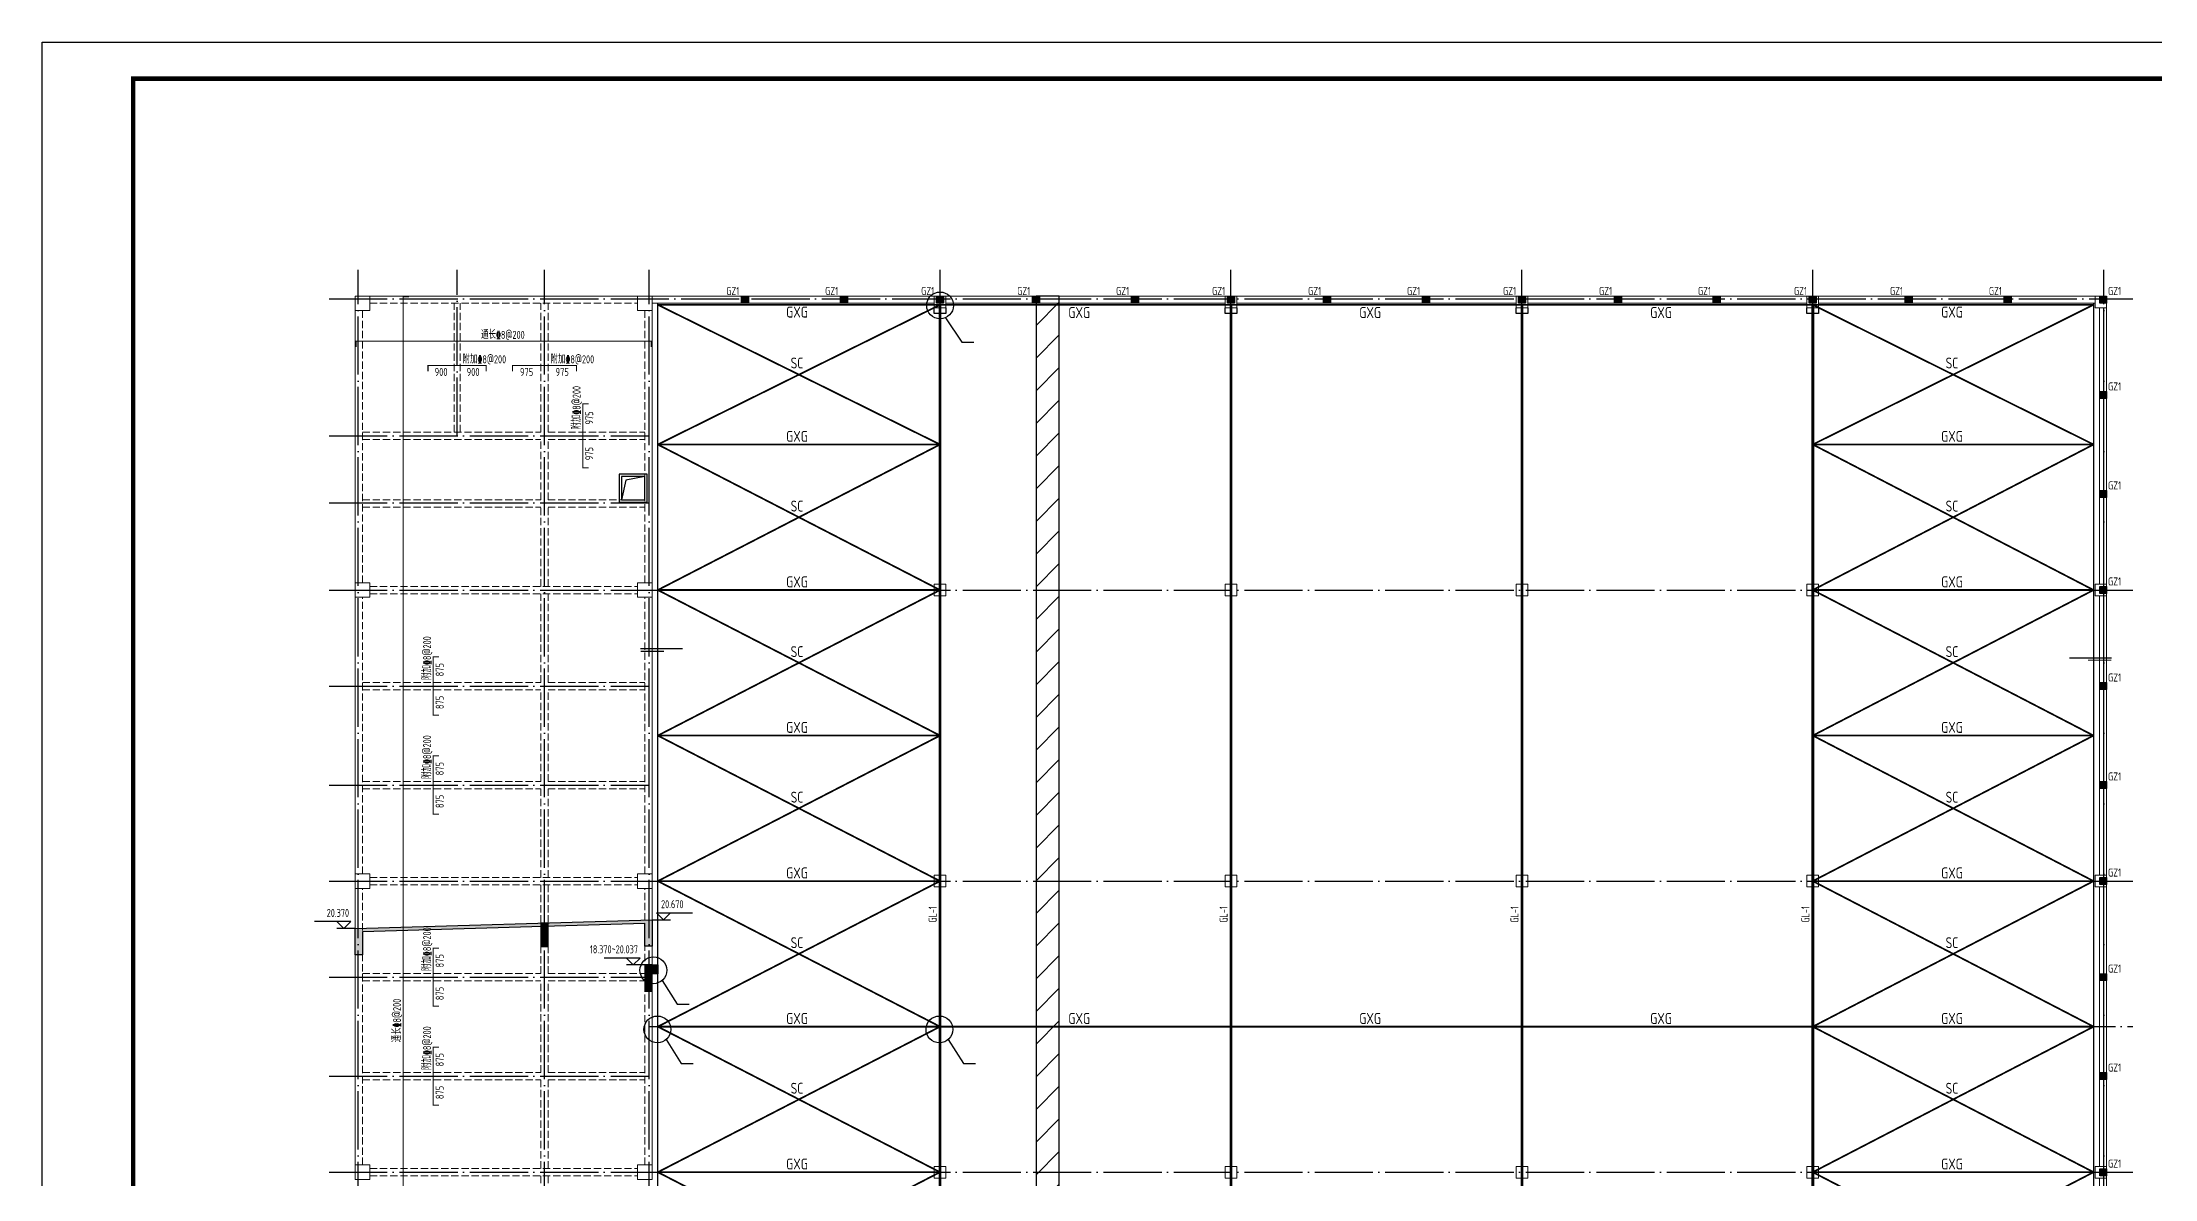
# Model space of a CAD drawing. Extents: x -2331248 to -1198620, y -977263 to -545844.
# Drawn here: x -1454254 to -1381641, y -730652 to -691608 of the extents above; entities that cross this region are included whole.
import ezdxf
from ezdxf.enums import TextEntityAlignment as Align

# ---------------------------------------------------------------- set-up
doc = ezdxf.new("R2010")
doc.units = 0
doc.header["$LTSCALE"] = 1000
doc.header["$MEASUREMENT"] = 0
for name, pattern in [('6', [8.75, 5, -1.25, 1.25, -1.25]), ('DASH', [0.35, 0.25, -0.1]), ('DOTE', [2.42, 2, -0.2, 0.02, -0.2]), ('线型3', [500, 300, -200])]:
    doc.linetypes.add(name, pattern=pattern)
doc.layers.get('0').update_dxf_attribs({"linetype": 'CONTINUOUS'})
for name, color, linetype in [('DOTE', 1, 'DOTE'), ('PUB_DIM', 3, 'CONTINUOUS'), ('PUB_TITLE', 4, 'CONTINUOUS'), ('构件', 74, 'CONTINUOUS'), ('构造柱', 6, 'CONTINUOUS'), ('构造柱名称', 211, 'CONTINUOUS'), ('梁__实线', 4, 'CONTINUOUS'), ('钢结构数字', 73, 'CONTINUOUS')]:
    doc.layers.add(name, color=color, linetype=linetype)
for name, color, linetype, lineweight in [('S_Beam', 4, 'CONTINUOUS', 18), ('S_BeamDash', 134, '线型3', 18), ('S_Cl', 2, 'CONTINUOUS', 9), ('S_SlabUpBar', 1, 'CONTINUOUS', 35), ('S_SlabUpBarDim', 84, 'CONTINUOUS', 25), ('S_SlabUpBarText', 7, 'CONTINUOUS', 25), ('单线钢梁', 134, 'CONTINUOUS', 18)]:
    doc.layers.add(name, color=color, linetype=linetype, lineweight=lineweight)
doc.styles.add('PkpmHz', font='Pkpmeng', dxfattribs={"width": 0.7, "bigfont": 'hztxt'})
doc.styles.add('STYLE2', font='tssdeng.shx', dxfattribs={"width": 0.8, "bigfont": 'tssdchn.shx'})
doc.styles.add('STYLE4', font='Tssdeng.shx', dxfattribs={"width": 0.8, "bigfont": 'tssdchn.shx'})
doc.styles.add('TSSD_REIN', font='Tssdeng.shx', dxfattribs={"width": 0.7, "bigfont": 'hztxt.shx'})

msp = doc.modelspace()

# ---------------------------------------------------------------- hatches: boundary and pattern name
h = msp.add_hatch()
h.set_pattern_fill('ANSI31', color=256, scale=500, style=0)
h.set_pattern_definition([(45, (367405.55, -63308), (-561.266, 561.266), [])])
h.paths.add_polyline_path([(-1419294.5, -700327.1), (-1420094.5, -700327.1), (-1420094.5, -750527.1), (-1419294.5, -750527.1)])
at = {"layer": '构件'}
msp.add_hatch(color=256, dxfattribs=at).paths.add_polyline_path([(-1433544.5, -721885.4), (-1433544.5, -722658), (-1433294.5, -722658), (-1433294.5, -721758), (-1443494.5, -722058), (-1443494.5, -722958), (-1443244.5, -722958), (-1443244.5, -722170.7)])

# ---------------------------------------------------------------- linework, layer by layer
msp.add_lwpolyline([(-1420094.5, -750527.1), (-1419294.5, -750527.1), (-1419294.5, -700327.1), (-1420094.5, -700327.1)], close=True)
at = {"layer": 'DOTE'}
for p, q in [((-1443394.5, -751427.1), (-1443394.5, -699427.1)), ((-1439994.5, -705127.1), (-1439994.5, -699427.1)), ((-1436994.5, -751427.1), (-1436994.5, -699427.1)), ((-1433394.5, -751427.1), (-1433394.5, -699427.1)), ((-1423394.5, -751427.1), (-1423394.5, -699427.1)), ((-1413394.5, -751427.1), (-1413394.5, -699427.1)), ((-1403394.5, -751427.1), (-1403394.5, -699427.1)), ((-1393394.5, -751427.1), (-1393394.5, -699427.1)), ((-1383394.5, -751427.1), (-1383394.5, -699427.1)), ((-1444394.5, -700427.1), (-1382394.5, -700427.1)), ((-1444394.5, -705127.1), (-1433394.5, -705127.1)), ((-1444394.5, -707427.1), (-1433394.5, -707427.1)), ((-1444394.5, -710427.1), (-1382394.5, -710427.1)), ((-1444394.5, -713727.1), (-1433394.5, -713727.1)), ((-1444394.5, -717127.1), (-1433394.5, -717127.1)), ((-1444394.5, -720427.1), (-1382394.5, -720427.1)), ((-1444394.5, -723727.1), (-1433394.5, -723727.1)), ((-1433394.5, -725427.1), (-1382394.5, -725427.1)), ((-1444394.5, -727127.1), (-1433394.5, -727127.1)), ((-1444394.5, -730427.1), (-1382394.5, -730427.1))]:
    msp.add_line(p, q, dxfattribs=at)
at = {"layer": 'PUB_DIM'}
for p, q in [((-1423207.9, -701072.4), (-1422649.8, -701906.3)), ((-1422649.8, -701906.3), (-1422238, -701906.3)), ((-1432248.3, -712450.8), (-1433684.7, -712450.8, -3.4)), ((-1384566.7, -712756.8), (-1383130.3, -712756.8, -3.4)), ((-1432944.8, -723838.6), (-1432425.8, -724657.3)), ((-1432425.8, -724657.3), (-1432014, -724657.3)), ((-1432806.8, -725870.6), (-1432287.8, -726689.3)), ((-1423111.8, -725870.6), (-1422592.8, -726689.3)), ((-1432287.8, -726689.3), (-1431876, -726689.3)), ((-1422592.8, -726689.3), (-1422181, -726689.3))]:
    msp.add_line(p, q, dxfattribs=at)
at = {"layer": 'PUB_DIM', "linetype": 'DASH', "const_width": 50}
msp.add_lwpolyline([(-1383394.5, -750127.1), (-1383394.5, -700727.1)], dxfattribs=at)
at = {"layer": 'PUB_DIM', "const_width": 40, "elevation": -3.4}
for points in [[(-1433684.7, -712530.8), (-1432881.7, -712530.8)], [(-1383130.3, -712836.8), (-1383933.3, -712836.8)]]:
    msp.add_lwpolyline(points, dxfattribs=at)
at = {"layer": 'PUB_DIM'}
for centre in [(-1423391.8, -700649.8), (-1433247.5, -723491), (-1433109.5, -725523), (-1423414.5, -725523)]:
    msp.add_circle(centre, 460.9, dxfattribs=at)
at = {"layer": 'PUB_TITLE'}
msp.add_lwpolyline([(-1454253.9, -765858.1), (-1454253.9, -691608.1), (-1349128.9, -691608.1), (-1349128.9, -765858.1)], close=True, dxfattribs=at)
at = {"layer": 'PUB_TITLE', "const_width": 150}
msp.add_lwpolyline([(-1451128.9, -692858.1), (-1350378.9, -692858.1), (-1350378.9, -764608.1), (-1451128.9, -764608.1)], close=True, dxfattribs=at)
at = {"layer": 'S_Beam', "ltscale": 1}
for p, q in [((-1442994.5, -700327.1), (-1433794.5, -700327.1)), ((-1433294.5, -700327.1), (-1423594.5, -700327.1)), ((-1433294.5, -700577.1), (-1423594.5, -700577.1)), ((-1423194.5, -700327.1), (-1413594.5, -700327.1)), ((-1423194.5, -700577.1), (-1413594.5, -700577.1)), ((-1413194.5, -700327.1), (-1403594.5, -700327.1)), ((-1413194.5, -700577.1), (-1403594.5, -700577.1)), ((-1403194.5, -700327.1), (-1393594.5, -700327.1)), ((-1403194.5, -700577.1), (-1393594.5, -700577.1)), ((-1393194.5, -700327.1), (-1383694.5, -700327.1)), ((-1393194.5, -700577.1), (-1383694.5, -700577.1)), ((-1443494.5, -710177.1), (-1443494.5, -700827.1)), ((-1433294.5, -710177.1), (-1433294.5, -700827.1)), ((-1433294.5, -710177.1), (-1433294.5, -700827.1)), ((-1383544.5, -710227.1), (-1383544.5, -700727.1)), ((-1383294.5, -710227.1), (-1383294.5, -700727.1)), ((-1443494.5, -720177.1), (-1443494.5, -710677.1)), ((-1433294.5, -720177.1), (-1433294.5, -710677.1)), ((-1433294.5, -720177.1), (-1433294.5, -710677.1)), ((-1383544.5, -720227.1), (-1383544.5, -710627.1)), ((-1383294.5, -720227.1), (-1383294.5, -710627.1)), ((-1443494.5, -730177.1), (-1443494.5, -720677.1)), ((-1433294.5, -730177.1), (-1433294.5, -720677.1)), ((-1433294.5, -730177.1), (-1433294.5, -720677.1)), ((-1383544.5, -730227.1), (-1383544.5, -720627.1)), ((-1383294.5, -730227.1), (-1383294.5, -720627.1)), ((-1383544.5, -740227.1), (-1383544.5, -730627.1)), ((-1383294.5, -740227.1), (-1383294.5, -730627.1))]:
    msp.add_line(p, q, dxfattribs=at)
at = {"layer": 'S_BeamDash', "linetype": 'DASH', "ltscale": 1}
for p, q in [((-1442994.5, -700577.1), (-1433794.5, -700577.1)), ((-1440094.5, -705002.1), (-1440094.5, -700577.1)), ((-1439894.5, -705002.1), (-1439894.5, -700577.1)), ((-1437119.5, -705002.1), (-1437119.5, -700577.1)), ((-1436869.5, -705002.1), (-1436869.5, -700577.1)), ((-1443244.5, -710177.1), (-1443244.5, -700827.1)), ((-1433544.5, -710177.1), (-1433544.5, -700827.1)), ((-1433544.5, -710177.1), (-1433544.5, -700827.1)), ((-1443244.5, -705002.1), (-1437119.5, -705002.1)), ((-1436869.5, -705002.1), (-1433544.5, -705002.1)), ((-1443244.5, -705252.1), (-1437119.5, -705252.1)), ((-1437119.5, -707327.1), (-1437119.5, -705252.1)), ((-1436869.5, -707327.1), (-1436869.5, -705252.1)), ((-1436869.5, -705252.1), (-1433544.5, -705252.1)), ((-1443244.5, -707327.1), (-1437119.5, -707327.1)), ((-1443244.5, -707577.1), (-1437119.5, -707577.1)), ((-1437119.5, -710302.1), (-1437119.5, -707577.1)), ((-1436869.5, -707327.1), (-1433544.5, -707327.1)), ((-1436869.5, -707577.1), (-1433544.5, -707577.1)), ((-1436869.5, -710302.1), (-1436869.5, -707577.1)), ((-1443244.5, -720177.1), (-1443244.5, -710677.1)), ((-1442994.5, -710302.1), (-1433794.5, -710302.1)), ((-1442994.5, -710552.1), (-1433794.5, -710552.1)), ((-1437119.5, -713602.1), (-1437119.5, -710552.1)), ((-1436869.5, -713602.1), (-1436869.5, -710552.1)), ((-1433544.5, -720177.1), (-1433544.5, -710677.1)), ((-1433544.5, -720177.1), (-1433544.5, -710677.1)), ((-1443244.5, -713602.1), (-1437119.5, -713602.1)), ((-1436869.5, -713602.1), (-1433544.5, -713602.1)), ((-1443244.5, -713852.1), (-1437119.5, -713852.1)), ((-1437119.5, -717002.1), (-1437119.5, -713852.1)), ((-1436869.5, -713852.1), (-1433544.5, -713852.1)), ((-1436869.5, -717002.1), (-1436869.5, -713852.1)), ((-1443244.5, -717002.1), (-1437119.5, -717002.1)), ((-1443244.5, -717252.1), (-1437119.5, -717252.1)), ((-1437119.5, -720302.1), (-1437119.5, -717252.1)), ((-1436869.5, -717002.1), (-1433544.5, -717002.1)), ((-1436869.5, -717252.1), (-1433544.5, -717252.1)), ((-1436869.5, -720302.1), (-1436869.5, -717252.1)), ((-1442994.5, -720302.1), (-1433794.5, -720302.1)), ((-1443244.5, -730177.1), (-1443244.5, -720677.1)), ((-1442994.5, -720552.1), (-1433794.5, -720552.1)), ((-1437119.5, -723602.1), (-1437119.5, -720552.1)), ((-1436869.5, -723602.1), (-1436869.5, -720552.1)), ((-1433544.5, -730177.1), (-1433544.5, -720677.1)), ((-1433544.5, -730177.1), (-1433544.5, -720677.1)), ((-1443244.5, -723602.1), (-1437119.5, -723602.1)), ((-1443244.5, -723852.1), (-1437119.5, -723852.1)), ((-1437119.5, -727002.1), (-1437119.5, -723852.1)), ((-1436869.5, -723602.1), (-1433544.5, -723602.1)), ((-1436869.5, -723852.1), (-1433544.5, -723852.1)), ((-1436869.5, -727002.1), (-1436869.5, -723852.1)), ((-1443244.5, -727002.1), (-1437119.5, -727002.1)), ((-1443244.5, -727252.1), (-1437119.5, -727252.1)), ((-1437119.5, -730302.1), (-1437119.5, -727252.1)), ((-1436869.5, -727002.1), (-1433544.5, -727002.1)), ((-1436869.5, -727252.1), (-1433544.5, -727252.1)), ((-1436869.5, -730302.1), (-1436869.5, -727252.1)), ((-1442994.5, -730302.1), (-1433794.5, -730302.1)), ((-1442994.5, -730552.1), (-1433794.5, -730552.1)), ((-1437119.5, -733602.1), (-1437119.5, -730552.1)), ((-1436869.5, -733602.1), (-1436869.5, -730552.1))]:
    msp.add_line(p, q, dxfattribs=at)
at = {"layer": 'S_Cl', "ltscale": 1}
for points in [[(-1442994.5, -700827.1), (-1442994.5, -700327.1), (-1443494.5, -700327.1), (-1443494.5, -700827.1)], [(-1433294.5, -700827.1), (-1433294.5, -700327.1), (-1433794.5, -700327.1), (-1433794.5, -700827.1)], [(-1423194.5, -700727.1), (-1423194.5, -700327.1), (-1423594.5, -700327.1), (-1423594.5, -700727.1)], [(-1413194.5, -700727.1), (-1413194.5, -700327.1), (-1413594.5, -700327.1), (-1413594.5, -700727.1)], [(-1403194.5, -700727.1), (-1403194.5, -700327.1), (-1403594.5, -700327.1), (-1403594.5, -700727.1)], [(-1393194.5, -700727.1), (-1393194.5, -700327.1), (-1393594.5, -700327.1), (-1393594.5, -700727.1)], [(-1383294.5, -700727.1), (-1383294.5, -700327.1), (-1383694.5, -700327.1), (-1383694.5, -700727.1)], [(-1442994.5, -710677.1), (-1442994.5, -710177.1), (-1443494.5, -710177.1), (-1443494.5, -710677.1)], [(-1433294.5, -710677.1), (-1433294.5, -710177.1), (-1433794.5, -710177.1), (-1433794.5, -710677.1)], [(-1423194.5, -710627.1), (-1423194.5, -710227.1), (-1423594.5, -710227.1), (-1423594.5, -710627.1)], [(-1413194.5, -710627.1), (-1413194.5, -710227.1), (-1413594.5, -710227.1), (-1413594.5, -710627.1)], [(-1403194.5, -710627.1), (-1403194.5, -710227.1), (-1403594.5, -710227.1), (-1403594.5, -710627.1)], [(-1393194.5, -710627.1), (-1393194.5, -710227.1), (-1393594.5, -710227.1), (-1393594.5, -710627.1)], [(-1383294.5, -710627.1), (-1383294.5, -710227.1), (-1383694.5, -710227.1), (-1383694.5, -710627.1)], [(-1442994.5, -720677.1), (-1442994.5, -720177.1), (-1443494.5, -720177.1), (-1443494.5, -720677.1)], [(-1433294.5, -720677.1), (-1433294.5, -720177.1), (-1433794.5, -720177.1), (-1433794.5, -720677.1)], [(-1423194.5, -720627.1), (-1423194.5, -720227.1), (-1423594.5, -720227.1), (-1423594.5, -720627.1)], [(-1413194.5, -720627.1), (-1413194.5, -720227.1), (-1413594.5, -720227.1), (-1413594.5, -720627.1)], [(-1403194.5, -720627.1), (-1403194.5, -720227.1), (-1403594.5, -720227.1), (-1403594.5, -720627.1)], [(-1393194.5, -720627.1), (-1393194.5, -720227.1), (-1393594.5, -720227.1), (-1393594.5, -720627.1)], [(-1383294.5, -720627.1), (-1383294.5, -720227.1), (-1383694.5, -720227.1), (-1383694.5, -720627.1)], [(-1442994.5, -730677.1), (-1442994.5, -730177.1), (-1443494.5, -730177.1), (-1443494.5, -730677.1)], [(-1433294.5, -730677.1), (-1433294.5, -730177.1), (-1433794.5, -730177.1), (-1433794.5, -730677.1)], [(-1423194.5, -730627.1), (-1423194.5, -730227.1), (-1423594.5, -730227.1), (-1423594.5, -730627.1)], [(-1413194.5, -730627.1), (-1413194.5, -730227.1), (-1413594.5, -730227.1), (-1413594.5, -730627.1)], [(-1403194.5, -730627.1), (-1403194.5, -730227.1), (-1403594.5, -730227.1), (-1403594.5, -730627.1)], [(-1393194.5, -730627.1), (-1393194.5, -730227.1), (-1393594.5, -730227.1), (-1393594.5, -730627.1)], [(-1383294.5, -730627.1), (-1383294.5, -730227.1), (-1383694.5, -730227.1), (-1383694.5, -730627.1)]]:
    msp.add_lwpolyline(points, close=True, dxfattribs=at)
at = {"layer": 'S_SlabUpBar', "ltscale": 1, "const_width": 35}
for points in [[(-1441649.7, -750497.1), (-1441849.7, -750497.1), (-1441849.7, -700357.1), (-1441649.7, -700357.1)], [(-1443464.5, -702072), (-1443464.5, -701872), (-1433324.5, -701872), (-1433324.5, -702072)], [(-1440994.5, -702912.1), (-1440994.5, -702712.1), (-1438994.5, -702712.1), (-1438994.5, -702912.1)], [(-1438094.5, -702912.1), (-1438094.5, -702712.1), (-1435894.5, -702712.1), (-1435894.5, -702912.1)], [(-1435474.5, -706227.1), (-1435674.5, -706227.1), (-1435674.5, -704027.1), (-1435474.5, -704027.1)], [(-1440614.5, -714727.1), (-1440814.5, -714727.1), (-1440814.5, -712727.1), (-1440614.5, -712727.1)], [(-1440614.5, -718127.1), (-1440814.5, -718127.1), (-1440814.5, -716127.1), (-1440614.5, -716127.1)], [(-1440614.5, -724727.1), (-1440814.5, -724727.1), (-1440814.5, -722727.1), (-1440614.5, -722727.1)], [(-1440614.5, -728127.1), (-1440814.5, -728127.1), (-1440814.5, -726127.1), (-1440614.5, -726127.1)]]:
    msp.add_lwpolyline(points, dxfattribs=at)
at = {"layer": '单线钢梁', "linetype": '6', "ltscale": 0.25, "const_width": 95}
for points in [[(-1423394.5, -750227.1), (-1423394.5, -700627.1)], [(-1413394.5, -750227.1), (-1413394.5, -700627.1)], [(-1403394.5, -750227.1), (-1403394.5, -700627.1)], [(-1393394.5, -750227.1), (-1393394.5, -700627.1)]]:
    msp.add_lwpolyline(points, dxfattribs=at)
at = {"layer": '构件'}
for p, q in [((-1433094.5, -750277.1), (-1433094.5, -700577.1)), ((-1383744.5, -700577.1), (-1383744.5, -750277.1)), ((-1433294.5, -721758), (-1432664.5, -721758)), ((-1433138.6, -721520.4), (-1431897.7, -721520.4)), ((-1432901, -721758), (-1433138.6, -721520.4)), ((-1432663.4, -721520.4), (-1432901, -721758)), ((-1443650.4, -721820.4), (-1444891.2, -721820.4)), ((-1444125.6, -721820.4), (-1443888, -722058)), ((-1443494.5, -722058), (-1444124.4, -722058)), ((-1443888, -722058), (-1443650.4, -721820.4)), ((-1433700.4, -723070.4), (-1434941.2, -723070.4)), ((-1434175.6, -723070.4), (-1433938, -723308)), ((-1433938, -723308), (-1433700.4, -723070.4)), ((-1433544.5, -723308), (-1434174.4, -723308))]:
    msp.add_line(p, q, dxfattribs=at)
for points in [[(-1423194.5, -700727.1), (-1423194.5, -700927.1), (-1423594.5, -700927.1), (-1423594.5, -700727.1)], [(-1413194.5, -700727.1), (-1413194.5, -700927.1), (-1413594.5, -700927.1), (-1413594.5, -700727.1)], [(-1403194.5, -700727.1), (-1403194.5, -700927.1), (-1403594.5, -700927.1), (-1403594.5, -700727.1)], [(-1393194.5, -700727.1), (-1393194.5, -700927.1), (-1393594.5, -700927.1), (-1393594.5, -700727.1)], [(-1433544.5, -706527.1), (-1434197, -706651.1), (-1434344.5, -707327.1)], [(-1433294.5, -721758), (-1433294.5, -722658), (-1433544.5, -722658), (-1433544.5, -721885.4), (-1443244.5, -722170.7), (-1443244.5, -722958), (-1443494.5, -722958), (-1443494.5, -722058), (-1433294.5, -721758)], [(-1433294.5, -723308), (-1433094.5, -723308), (-1433094.5, -723608), (-1433294.5, -723608)]]:
    msp.add_lwpolyline(points, dxfattribs=at)
for points in [[(-1434424.5, -707407.1), (-1433464.5, -707407.1), (-1433464.5, -706447.1), (-1434424.5, -706447.1)], [(-1434344.5, -707327.1), (-1433544.5, -707327.1), (-1433544.5, -706527.1), (-1434344.5, -706527.1)], [(-1437119.5, -722670.8), (-1436869.5, -722670.8), (-1436869.5, -721870.8), (-1437119.5, -721870.8)], [(-1433544.5, -724208), (-1433294.5, -724208), (-1433294.5, -723308), (-1433544.5, -723308)]]:
    msp.add_lwpolyline(points, close=True, dxfattribs=at)
for points in [[(-1436869.5, -721870.8), (-1437119.5, -721870.8), (-1436869.5, -722670.8), (-1437119.5, -722670.8)], [(-1433294.5, -723308), (-1433544.5, -723308), (-1433294.5, -724208), (-1433544.5, -724208)], [(-1433094.5, -723308), (-1433294.5, -723308), (-1433094.5, -723608), (-1433294.5, -723608)]]:
    msp.add_solid(points, dxfattribs=at)
at = {"layer": '构造柱'}
for points in [[(-1430214.5, -700327.1), (-1429974.5, -700327.1), (-1429974.5, -700567.1), (-1430214.5, -700567.1)], [(-1426814.5, -700327.1), (-1426574.5, -700327.1), (-1426574.5, -700567.1), (-1426814.5, -700567.1)], [(-1423514.5, -700327.1), (-1423274.5, -700327.1), (-1423274.5, -700567.1), (-1423514.5, -700567.1)], [(-1420214.5, -700327.1), (-1419974.5, -700327.1), (-1419974.5, -700567.1), (-1420214.5, -700567.1)], [(-1416814.5, -700327.1), (-1416574.5, -700327.1), (-1416574.5, -700567.1), (-1416814.5, -700567.1)], [(-1413514.5, -700327.1), (-1413274.5, -700327.1), (-1413274.5, -700567.1), (-1413514.5, -700567.1)], [(-1410214.5, -700327.1), (-1409974.5, -700327.1), (-1409974.5, -700567.1), (-1410214.5, -700567.1)], [(-1406814.5, -700327.1), (-1406574.5, -700327.1), (-1406574.5, -700567.1), (-1406814.5, -700567.1)], [(-1403514.5, -700327.1), (-1403274.5, -700327.1), (-1403274.5, -700567.1), (-1403514.5, -700567.1)], [(-1400214.5, -700327.1), (-1399974.5, -700327.1), (-1399974.5, -700567.1), (-1400214.5, -700567.1)], [(-1396814.5, -700327.1), (-1396574.5, -700327.1), (-1396574.5, -700567.1), (-1396814.5, -700567.1)], [(-1393514.5, -700327.1), (-1393274.5, -700327.1), (-1393274.5, -700567.1), (-1393514.5, -700567.1)], [(-1390214.5, -700327.1), (-1389974.5, -700327.1), (-1389974.5, -700567.1), (-1390214.5, -700567.1)], [(-1386814.5, -700327.1), (-1386574.5, -700327.1), (-1386574.5, -700567.1), (-1386814.5, -700567.1)], [(-1383534.5, -700327.1), (-1383294.5, -700327.1), (-1383294.5, -700567.1), (-1383534.5, -700567.1)], [(-1383534.5, -703607.1), (-1383294.5, -703607.1), (-1383294.5, -703847.1), (-1383534.5, -703847.1)], [(-1383534.5, -707007.1), (-1383294.5, -707007.1), (-1383294.5, -707247.1), (-1383534.5, -707247.1)], [(-1383534.5, -710307.1), (-1383294.5, -710307.1), (-1383294.5, -710547.1), (-1383534.5, -710547.1)], [(-1383534.5, -713607.1), (-1383294.5, -713607.1), (-1383294.5, -713847.1), (-1383534.5, -713847.1)], [(-1383534.5, -717007.1), (-1383294.5, -717007.1), (-1383294.5, -717247.1), (-1383534.5, -717247.1)], [(-1383534.5, -720307.1), (-1383294.5, -720307.1), (-1383294.5, -720547.1), (-1383534.5, -720547.1)], [(-1383534.5, -723607.1), (-1383294.5, -723607.1), (-1383294.5, -723847.1), (-1383534.5, -723847.1)], [(-1383534.5, -727007.1), (-1383294.5, -727007.1), (-1383294.5, -727247.1), (-1383534.5, -727247.1)], [(-1383534.5, -730307.1), (-1383294.5, -730307.1), (-1383294.5, -730547.1), (-1383534.5, -730547.1)]]:
    msp.add_lwpolyline(points, close=True, dxfattribs=at)
for points in [[(-1430214.5, -700327.1), (-1430214.5, -700567.1), (-1429974.5, -700327.1), (-1429974.5, -700567.1)], [(-1426814.5, -700327.1), (-1426814.5, -700567.1), (-1426574.5, -700327.1), (-1426574.5, -700567.1)], [(-1423514.5, -700327.1), (-1423514.5, -700567.1), (-1423274.5, -700327.1), (-1423274.5, -700567.1)], [(-1420214.5, -700327.1), (-1420214.5, -700567.1), (-1419974.5, -700327.1), (-1419974.5, -700567.1)], [(-1416814.5, -700327.1), (-1416814.5, -700567.1), (-1416574.5, -700327.1), (-1416574.5, -700567.1)], [(-1413514.5, -700327.1), (-1413514.5, -700567.1), (-1413274.5, -700327.1), (-1413274.5, -700567.1)], [(-1410214.5, -700327.1), (-1410214.5, -700567.1), (-1409974.5, -700327.1), (-1409974.5, -700567.1)], [(-1406814.5, -700327.1), (-1406814.5, -700567.1), (-1406574.5, -700327.1), (-1406574.5, -700567.1)], [(-1403514.5, -700327.1), (-1403514.5, -700567.1), (-1403274.5, -700327.1), (-1403274.5, -700567.1)], [(-1400214.5, -700327.1), (-1400214.5, -700567.1), (-1399974.5, -700327.1), (-1399974.5, -700567.1)], [(-1396814.5, -700327.1), (-1396814.5, -700567.1), (-1396574.5, -700327.1), (-1396574.5, -700567.1)], [(-1393514.5, -700327.1), (-1393514.5, -700567.1), (-1393274.5, -700327.1), (-1393274.5, -700567.1)], [(-1390214.5, -700327.1), (-1390214.5, -700567.1), (-1389974.5, -700327.1), (-1389974.5, -700567.1)], [(-1386814.5, -700327.1), (-1386814.5, -700567.1), (-1386574.5, -700327.1), (-1386574.5, -700567.1)], [(-1383534.5, -700327.1), (-1383534.5, -700567.1), (-1383294.5, -700327.1), (-1383294.5, -700567.1)], [(-1383534.5, -703607.1), (-1383534.5, -703847.1), (-1383294.5, -703607.1), (-1383294.5, -703847.1)], [(-1383534.5, -707007.1), (-1383534.5, -707247.1), (-1383294.5, -707007.1), (-1383294.5, -707247.1)], [(-1383534.5, -710307.1), (-1383534.5, -710547.1), (-1383294.5, -710307.1), (-1383294.5, -710547.1)], [(-1383534.5, -713607.1), (-1383534.5, -713847.1), (-1383294.5, -713607.1), (-1383294.5, -713847.1)], [(-1383534.5, -717007.1), (-1383534.5, -717247.1), (-1383294.5, -717007.1), (-1383294.5, -717247.1)], [(-1383534.5, -720307.1), (-1383534.5, -720547.1), (-1383294.5, -720307.1), (-1383294.5, -720547.1)], [(-1383534.5, -723607.1), (-1383534.5, -723847.1), (-1383294.5, -723607.1), (-1383294.5, -723847.1)], [(-1383534.5, -727007.1), (-1383534.5, -727247.1), (-1383294.5, -727007.1), (-1383294.5, -727247.1)], [(-1383534.5, -730307.1), (-1383534.5, -730547.1), (-1383294.5, -730307.1), (-1383294.5, -730547.1)]]:
    msp.add_solid(points, dxfattribs=at)
at = {"layer": '梁__实线', "linetype": 'DASH', "const_width": 60}
for points in [[(-1423394.5, -700627.1), (-1433094.5, -700627.1)], [(-1423394.4, -705427.1), (-1433094.4, -700627.1)], [(-1433094.4, -705427.1), (-1423394.5, -700627.1)], [(-1413394.5, -700627.1), (-1423394.4, -700627.1)], [(-1403394.5, -700627.1), (-1413394.4, -700627.1)], [(-1393394.5, -700627.1), (-1403394.5, -700627.1)], [(-1383744.5, -700627.1), (-1393394.5, -700627.1)], [(-1383744.4, -705427.1), (-1393394.5, -700627.1)], [(-1393394.4, -705427.1), (-1383744.4, -700627.1)], [(-1423394.5, -705427.1), (-1433094.4, -705427.1)], [(-1423394.4, -710427.1), (-1433094.4, -705427.1)], [(-1433094.4, -710427.1), (-1423394.5, -705427.1)], [(-1383744.5, -705427.1), (-1393394.5, -705427.1)], [(-1383744.4, -710427.1), (-1393394.4, -705427.1)], [(-1393394.4, -710427.1), (-1383744.5, -705427.1)], [(-1423394.4, -715427.1), (-1433094.5, -710427.1)], [(-1423394.5, -710427.1), (-1433094.4, -710427.1)], [(-1433094.4, -715427.1), (-1423394.5, -710427.1)], [(-1383744.4, -710427.1), (-1393394.5, -710427.1)], [(-1383744.5, -715427.1), (-1393394.5, -710427.1)], [(-1393394.4, -715427.1), (-1383744.5, -710427.1)], [(-1423394.4, -720427.1), (-1433094.5, -715427.1)], [(-1423394.5, -715427.1), (-1433094.4, -715427.1)], [(-1433094.4, -720427.1), (-1423394.4, -715427.1)], [(-1383744.5, -715427.1), (-1393394.5, -715427.1)], [(-1383744.4, -720427.1), (-1393394.5, -715427.1)], [(-1393394.4, -720427.1), (-1383744.5, -715427.1)], [(-1423394.4, -725427.1), (-1433094.5, -720427.1)], [(-1423394.5, -720427.1), (-1433094.4, -720427.1)], [(-1433094.4, -725427.1), (-1423394.5, -720427.1)], [(-1383744.5, -720427.1), (-1393394.5, -720427.1)], [(-1383743.7, -725427.1), (-1393394.5, -720427.1)], [(-1393394.4, -725427.1), (-1383744.5, -720427.1)], [(-1423394.4, -730427.1), (-1433094.5, -725427.1)], [(-1423394.5, -725427.1), (-1433094.4, -725427.1)], [(-1433094.4, -730427.1), (-1423394.4, -725427.1)], [(-1413394.5, -725427.1), (-1423394.4, -725427.1)], [(-1403394.5, -725427.1), (-1413394.4, -725427.1)], [(-1393394.5, -725427.1), (-1403394.4, -725427.1)], [(-1383743.7, -725427.1), (-1393394.5, -725427.1)], [(-1383744.4, -730427.1), (-1393394.5, -725427.1)], [(-1393394.4, -730427.1), (-1383743.7, -725427.1)], [(-1423394.4, -735427.1), (-1433094.5, -730427.1)], [(-1423394.5, -730427.1), (-1433094.4, -730427.1)], [(-1433094.4, -735427.1), (-1423394.5, -730427.1)], [(-1383744.5, -730427.1), (-1393394.5, -730427.1)], [(-1383744.5, -735427.1), (-1393394.5, -730427.1)], [(-1393394.4, -735427.1), (-1383744.5, -730427.1)]]:
    msp.add_lwpolyline(points, dxfattribs=at)

# ---------------------------------------------------------------- texts
at = {"layer": 'S_SlabUpBarDim', "style": 'PkpmHz', "width": 0.75}
for s, p in [('900', (-1440544.5, -702796.3)), ('900', (-1439444.5, -702796.3)), ('975', (-1437607, -702796.3)), ('975', (-1436382, -702796.3))]:
    msp.add_text(s, height=275, dxfattribs=at).set_placement(p, align=Align.TOP_CENTER)
for s, p in [('975', (-1435590.3, -704514.6)), ('975', (-1435590.3, -705739.6)), ('875', (-1440730.3, -713164.6)), ('875', (-1440730.3, -714289.6)), ('875', (-1440730.3, -716564.6)), ('875', (-1440730.3, -717689.6)), ('875', (-1440730.3, -723164.6)), ('875', (-1440730.3, -724289.6)), ('875', (-1440730.3, -726564.6)), ('875', (-1440730.3, -727689.6))]:
    msp.add_text(s, height=275, rotation=90, dxfattribs=at).set_placement(p, align=Align.TOP_CENTER)
at = {"layer": 'S_SlabUpBarText', "style": 'TSSD_REIN', "width": 0.7}
for s, p in [('通长%%1328@200', (-1439174.7, -701797.9)), ('附加%%1328@200', (-1439810.7, -702638)), ('附加%%1328@200', (-1436785.7, -702638))]:
    msp.add_text(s, height=275, dxfattribs=at).set_placement(p)
for s, p in [('附加%%1328@200', (-1435748.6, -704918.4)), ('附加%%1328@200', (-1440888.6, -713518.4)), ('附加%%1328@200', (-1440888.6, -716918.4)), ('附加%%1328@200', (-1440888.6, -723518.4)), ('通长%%1328@200', (-1441923.8, -725971.4)), ('附加%%1328@200', (-1440888.6, -726918.4))]:
    msp.add_text(s, height=275, rotation=90, dxfattribs=at).set_placement(p)
at = {"layer": '构件', "style": 'TSSD_REIN', "width": 0.7}
for s, p in [('20.370', (-1444476, -721740.4, 0)), ('20.670', (-1432984.9, -721440.4, 0)), ('18.370~20.037', (-1435430.6, -722990.4, 0))]:
    msp.add_text(s, height=275, dxfattribs=at).set_placement(p, align=Align.BOTTOM_LEFT)
at = {"layer": '构造柱名称', "style": 'STYLE4', "width": 0.8}
for p in [(-1430742.7, -700290.1), (-1427342.7, -700290.1), (-1424042.7, -700290.1), (-1420742.7, -700290.1), (-1417342.7, -700290.1), (-1414042.7, -700290.1), (-1410742.7, -700290.1), (-1407342.7, -700290.1), (-1404042.7, -700290.1), (-1400742.7, -700290.1), (-1397342.7, -700290.1), (-1394042.7, -700290.1), (-1390742.7, -700290.1), (-1387342.7, -700290.1), (-1383246.7, -700290.1), (-1383246.7, -703570.1), (-1383246.7, -706970.1), (-1383246.7, -710270.1), (-1383246.7, -713570.1), (-1383246.7, -716970.1), (-1383246.7, -720270.1), (-1383246.7, -723570.1), (-1383246.7, -726970.1), (-1383246.7, -730270.1)]:
    msp.add_text('GZ1', height=275, dxfattribs=at).set_placement(p)
at = {"layer": '钢结构数字', "style": 'STYLE2', "width": 0.8}
for s, p in [('GXG', (-1428682.7, -701066.1)), ('GXG', (-1418982.6, -701080.6)), ('GXG', (-1408982.6, -701080.6)), ('GXG', (-1398982.7, -701080.6)), ('GXG', (-1388982.7, -701066.1)), ('SC', (-1428528.4, -702814.6)), ('SC', (-1388828.4, -702814.6)), ('GXG', (-1428682.6, -705334.3)), ('GXG', (-1388982.7, -705334.3)), ('SC', (-1428528.4, -707730.6)), ('SC', (-1388828.4, -707730.6)), ('GXG', (-1428682.6, -710334.3)), ('GXG', (-1388982.7, -710334.3)), ('SC', (-1428528.4, -712730.6)), ('SC', (-1388828.4, -712730.6)), ('GXG', (-1428682.6, -715334.3)), ('GXG', (-1388982.7, -715334.3)), ('SC', (-1428528.4, -717730.6)), ('SC', (-1388828.4, -717730.6)), ('GXG', (-1428682.6, -720334.3)), ('GXG', (-1388982.7, -720334.3)), ('SC', (-1428528.4, -722730.6)), ('SC', (-1388828.4, -722730.6)), ('GXG', (-1428682.6, -725334.3)), ('GXG', (-1418982.6, -725334.3)), ('GXG', (-1408982.6, -725334.3)), ('GXG', (-1398982.6, -725334.3)), ('GXG', (-1388982.7, -725334.3)), ('SC', (-1428528.4, -727730.6)), ('SC', (-1388828.4, -727730.6)), ('GXG', (-1428682.6, -730334.3)), ('GXG', (-1388982.7, -730334.3))]:
    msp.add_text(s, height=375, dxfattribs=at).set_placement(p)
at = {"layer": '钢结构数字', "style": 'TSSD_REIN', "width": 0.7}
for p in [(-1423512, -721852.3), (-1413512, -721852.3), (-1403512, -721852.3), (-1393512, -721852.3)]:
    msp.add_text('GL-1', height=275, rotation=90, dxfattribs=at).set_placement(p)

doc.saveas('drawing.dxf')
